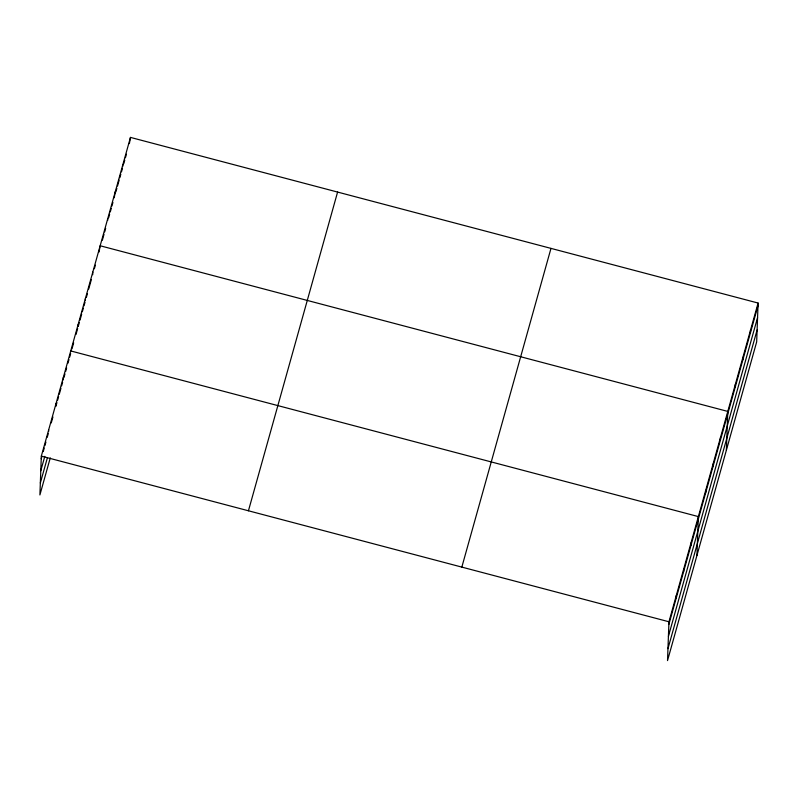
<?xml version="1.0" encoding="UTF-8"?>
<svg xmlns="http://www.w3.org/2000/svg" width="798" height="798" viewBox="0 0 798 798"><rect width="100%" height="100%" fill="white"/><g stroke="black" fill="none" stroke-linecap="round" stroke-linejoin="round"><path stroke-width="1.2" d="M758.1 303.05L668.953 621.772L667.527 660.594L756.674 341.883L758.1 303.05L130.473 137.406L41.326 456.117L39.9 494.95L50.264 457.892M48.618 431.598L48.678 429.823M56.03 403.529L55.94 406.182L56.937 402.601M63.291 379.888L63.391 377.235M78.034 326.422L78.094 324.646M85.386 300.128L85.456 298.352M92.708 274.712L92.807 272.058M107.68 220.448L107.74 218.672M115.321 191.58L114.234 197.774M122.832 166.263L122.892 164.488M130.473 137.406L129.386 143.59M676.205 598.131L676.305 595.478M683.557 571.837L683.657 569.183M690.918 545.543L691.018 542.889M696.943 555.418L698.37 516.595L70.743 350.94M705.622 492.955L705.721 490.301M712.983 466.66L713.083 464.007M720.335 440.366L720.434 437.713M726.37 450.242L727.786 411.419L100.159 245.764L99.062 252.008M735.267 386.98L735.367 384.327M742.848 359.888L742.948 357.235M750.429 332.806L750.519 330.143M41.227 458.77L41.895 456.386M43.232 451.608L44.239 448.017M44.907 445.623L45.905 442.042M47.242 437.264L48.249 433.673M51.252 422.92L52.927 416.945M57.606 400.207L58.613 396.626M59.281 394.232L60.947 388.257M61.616 385.863L62.623 382.282M63.96 377.504L64.967 373.913M65.636 371.529L66.633 367.938M67.97 363.16L68.977 359.569M69.645 357.185L70.643 353.594M71.98 348.816L73.655 342.841M76 334.472L77.665 328.497M78.334 326.113L79.341 322.522M80.009 320.128L81.675 314.153M82.344 311.769L83.351 308.178M84.019 305.794L85.017 302.203M86.364 297.425L87.361 293.834M88.698 289.056L91.371 279.5M94.383 268.736L95.381 265.155M102.373 240.178L104.019 234.283M104.678 231.929L105.665 228.398M108.628 217.794L109.625 214.263M110.284 211.909L111.271 208.378M111.929 206.014L112.917 202.483M115.88 191.879L116.867 188.348M117.525 185.994L119.171 180.109M119.83 177.745L120.827 174.213M121.486 171.859L122.473 168.328M123.79 163.61L124.777 160.079M125.436 157.725L126.423 154.194M40.788 470.71L44.798 456.366M40.339 483.009L47.361 457.912M248.437 510.78L337.594 192.069M461.833 567.109L550.979 248.387M668.854 624.425L758 305.714M668.415 636.365L757.561 317.644M667.966 648.664L757.112 329.943M41.326 456.117L668.953 621.772"/></g></svg>
